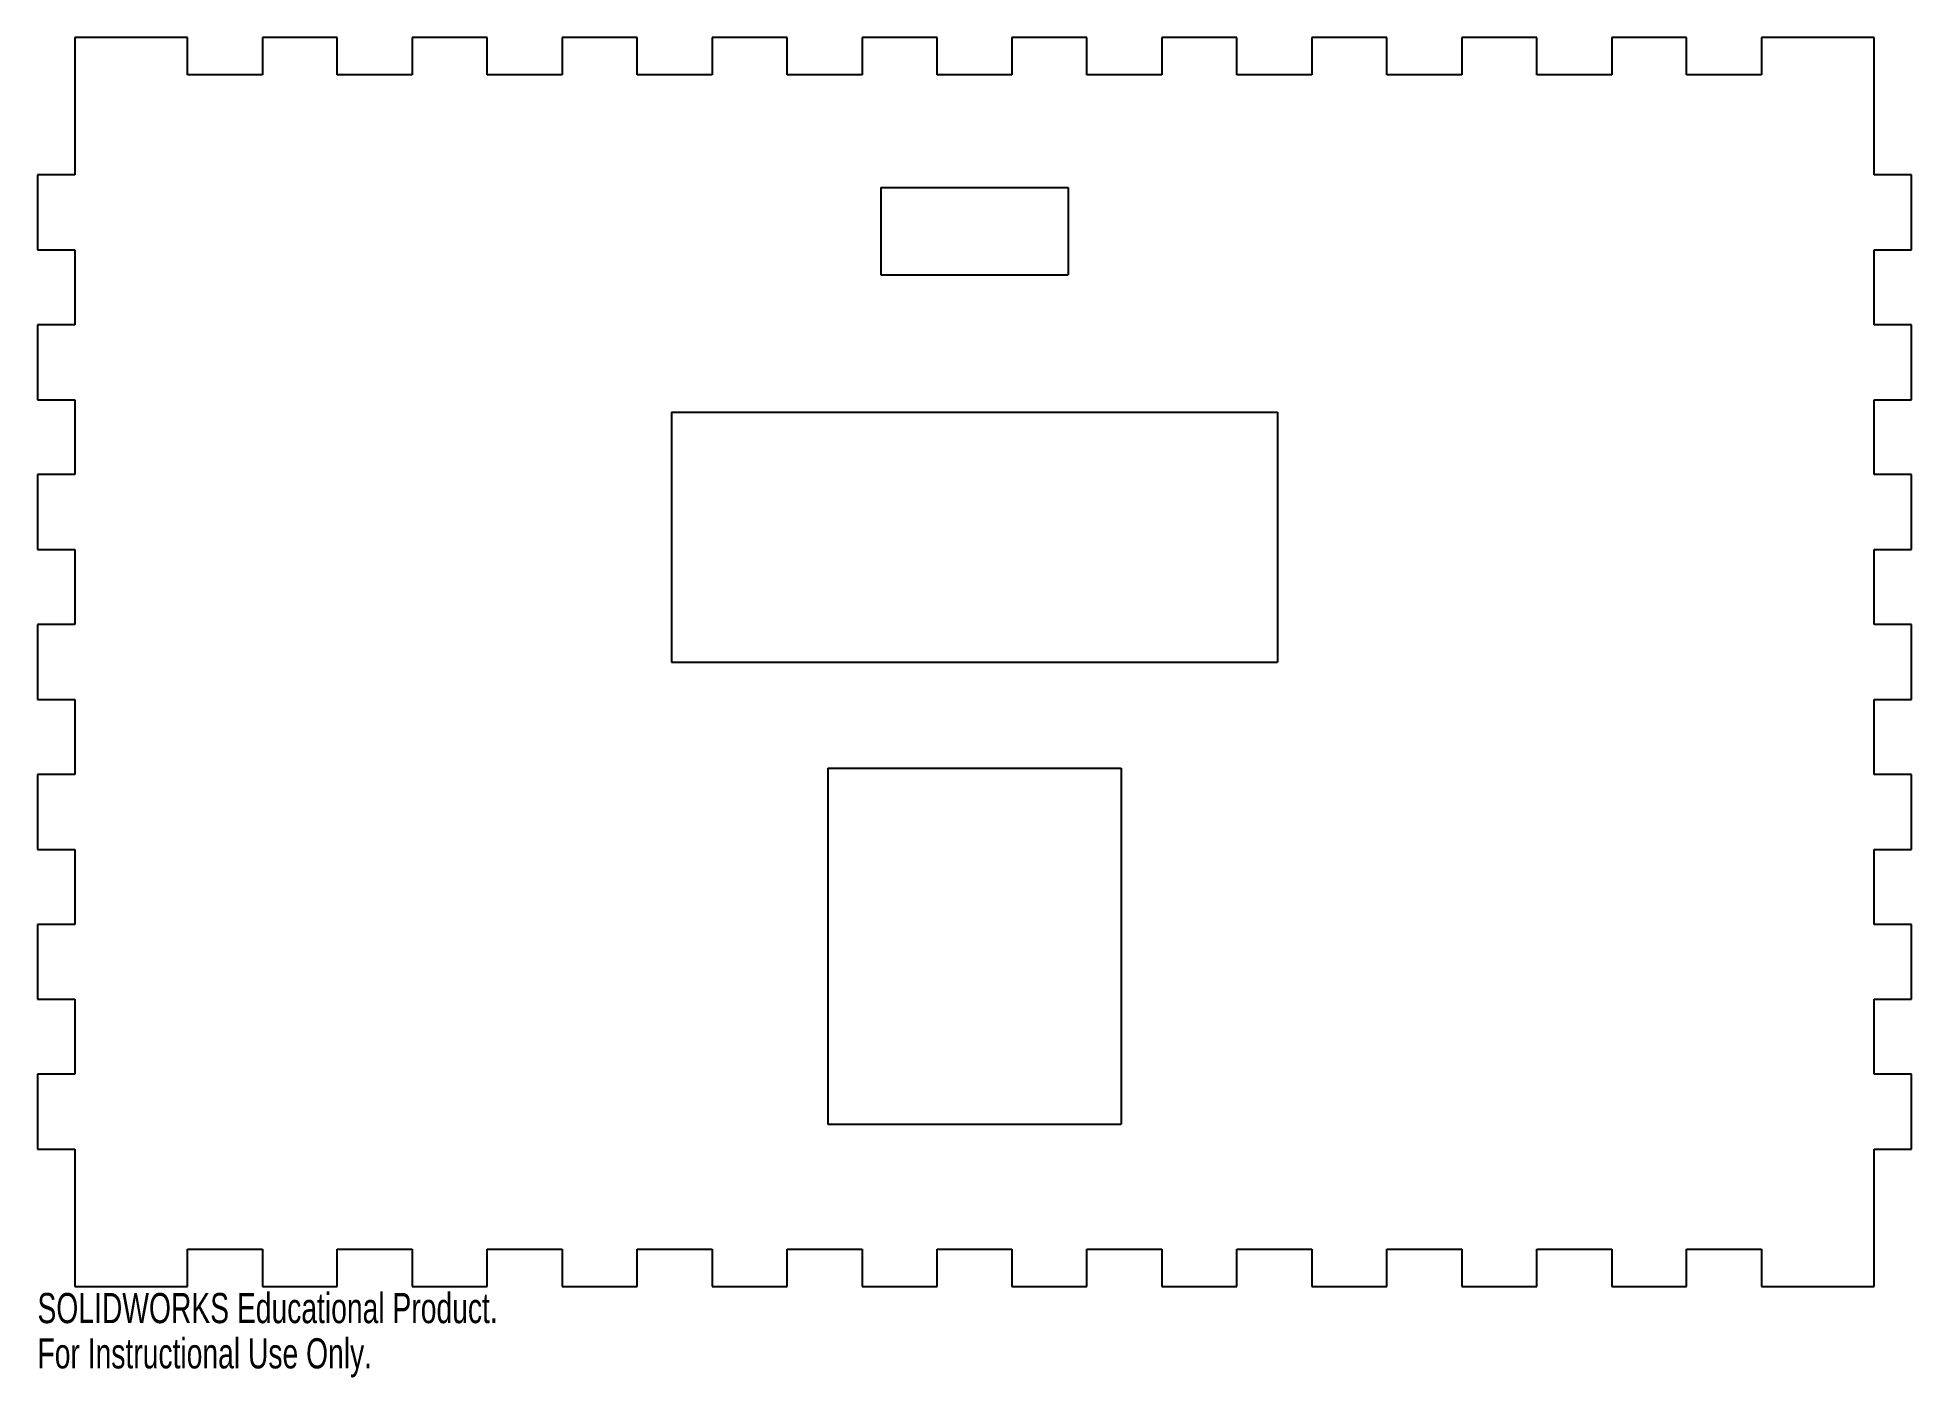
# Model space of a CAD drawing. Header units: millimetres. Extents: x 203 to 503, y 191 to 406.
import ezdxf

# ---------------------------------------------------------------- set-up
doc = ezdxf.new("R2010")
doc.units = ezdxf.units.MM
doc.styles.add('SLDTEXTSTYLE0', font='TXT', dxfattribs={"width": 0.7})

msp = doc.modelspace()

# ---------------------------------------------------------------- linework, layer by layer
at = {"color": 7, "linetype": 'Continuous', "lineweight": 25}
for p, q in [((227, 406), (209, 406)), ((209, 406), (209, 384)), ((227, 400), (227, 406)), ((251, 406), (239, 406)), ((239, 406), (239, 400)), ((251, 400), (251, 406)), ((275, 406), (263, 406)), ((263, 406), (263, 400)), ((275, 400), (275, 406)), ((299, 406), (287, 406)), ((287, 406), (287, 400)), ((299, 400), (299, 406)), ((323, 406), (311, 406)), ((311, 406), (311, 400)), ((323, 400), (323, 406)), ((347, 406), (335, 406)), ((335, 406), (335, 400)), ((347, 400), (347, 406)), ((371, 406), (359, 406)), ((359, 406), (359, 400)), ((371, 400), (371, 406)), ((395, 406), (383, 406)), ((383, 406), (383, 400)), ((395, 400), (395, 406)), ((419, 406), (407, 406)), ((407, 406), (407, 400)), ((419, 400), (419, 406)), ((443, 406), (431, 406)), ((431, 406), (431, 400)), ((443, 400), (443, 406)), ((467, 406), (455, 406)), ((455, 406), (455, 400)), ((467, 400), (467, 406)), ((497, 406), (479, 406)), ((479, 406), (479, 400)), ((497, 384), (497, 406)), ((239, 400), (227, 400)), ((263, 400), (251, 400)), ((287, 400), (275, 400)), ((311, 400), (299, 400)), ((335, 400), (323, 400)), ((359, 400), (347, 400)), ((383, 400), (371, 400)), ((407, 400), (395, 400)), ((431, 400), (419, 400)), ((455, 400), (443, 400)), ((479, 400), (467, 400)), ((209, 384), (203, 384)), ((203, 384), (203, 372)), ((503, 384), (497, 384)), ((503, 372), (503, 384)), ((338, 382), (368, 382)), ((338, 382), (338, 368)), ((368, 382), (368, 368)), ((203, 372), (209, 372)), ((209, 372), (209, 360)), ((497, 360), (497, 372)), ((497, 372), (503, 372)), ((338, 368), (368, 368)), ((209, 360), (203, 360)), ((203, 360), (203, 348)), ((503, 360), (497, 360)), ((503, 348), (503, 360)), ((203, 348), (209, 348)), ((209, 348), (209, 336)), ((497, 336), (497, 348)), ((497, 348), (503, 348)), ((304.5, 346), (401.5, 346)), ((304.5, 346), (304.5, 306)), ((401.5, 346), (401.5, 306)), ((209, 336), (203, 336)), ((203, 336), (203, 324)), ((503, 336), (497, 336)), ((503, 324), (503, 336)), ((203, 324), (209, 324)), ((209, 324), (209, 312)), ((497, 312), (497, 324)), ((497, 324), (503, 324)), ((209, 312), (203, 312)), ((203, 312), (203, 300)), ((503, 312), (497, 312)), ((503, 300), (503, 312)), ((304.5, 306), (401.5, 306)), ((203, 300), (209, 300)), ((209, 300), (209, 288)), ((497, 288), (497, 300)), ((497, 300), (503, 300)), ((209, 288), (203, 288)), ((203, 288), (203, 276)), ((329.5, 289), (376.5, 289)), ((329.5, 289), (329.5, 232)), ((376.5, 289), (376.5, 232)), ((503, 288), (497, 288)), ((503, 276), (503, 288)), ((203, 276), (209, 276)), ((209, 276), (209, 264)), ((497, 264), (497, 276)), ((497, 276), (503, 276)), ((209, 264), (203, 264)), ((203, 264), (203, 252)), ((503, 264), (497, 264)), ((503, 252), (503, 264)), ((203, 252), (209, 252)), ((209, 252), (209, 240)), ((497, 240), (497, 252)), ((497, 252), (503, 252)), ((209, 240), (203, 240)), ((203, 240), (203, 228)), ((503, 240), (497, 240)), ((503, 228), (503, 240)), ((329.5, 232), (376.5, 232)), ((203, 228), (209, 228)), ((209, 228), (209, 206)), ((497, 206), (497, 228)), ((497, 228), (503, 228)), ((227, 206), (227, 212)), ((227, 212), (239, 212)), ((239, 212), (239, 206)), ((251, 206), (251, 212)), ((251, 212), (263, 212)), ((263, 212), (263, 206)), ((275, 206), (275, 212)), ((275, 212), (287, 212)), ((287, 212), (287, 206)), ((299, 206), (299, 212)), ((299, 212), (311, 212)), ((311, 212), (311, 206)), ((323, 206), (323, 212)), ((323, 212), (335, 212)), ((335, 212), (335, 206)), ((347, 206), (347, 212)), ((347, 212), (359, 212)), ((359, 212), (359, 206)), ((371, 206), (371, 212)), ((371, 212), (383, 212)), ((383, 212), (383, 206)), ((395, 206), (395, 212)), ((395, 212), (407, 212)), ((407, 212), (407, 206)), ((419, 206), (419, 212)), ((419, 212), (431, 212)), ((431, 212), (431, 206)), ((443, 206), (443, 212)), ((443, 212), (455, 212)), ((455, 212), (455, 206)), ((467, 206), (467, 212)), ((467, 212), (479, 212)), ((479, 212), (479, 206)), ((209, 206), (227, 206)), ((239, 206), (251, 206)), ((263, 206), (275, 206)), ((287, 206), (299, 206)), ((311, 206), (323, 206)), ((335, 206), (347, 206)), ((359, 206), (371, 206)), ((383, 206), (395, 206)), ((407, 206), (419, 206)), ((431, 206), (443, 206)), ((455, 206), (467, 206)), ((479, 206), (497, 206))]:
    msp.add_line(p, q, dxfattribs=at)

# ---------------------------------------------------------------- texts
at = {"color": 7, "linetype": 'Continuous', "char_height": 4.8336, "attachment_point": 1, "style": 'SLDTEXTSTYLE0'}
for s, insert in [('SOLIDWORKS Educational Product.', (203, 204.98)), ('For Instructional Use Only.', (203, 197.73))]:
    msp.add_mtext(s, dxfattribs=dict(at, insert=insert))

doc.saveas('drawing.dxf')
